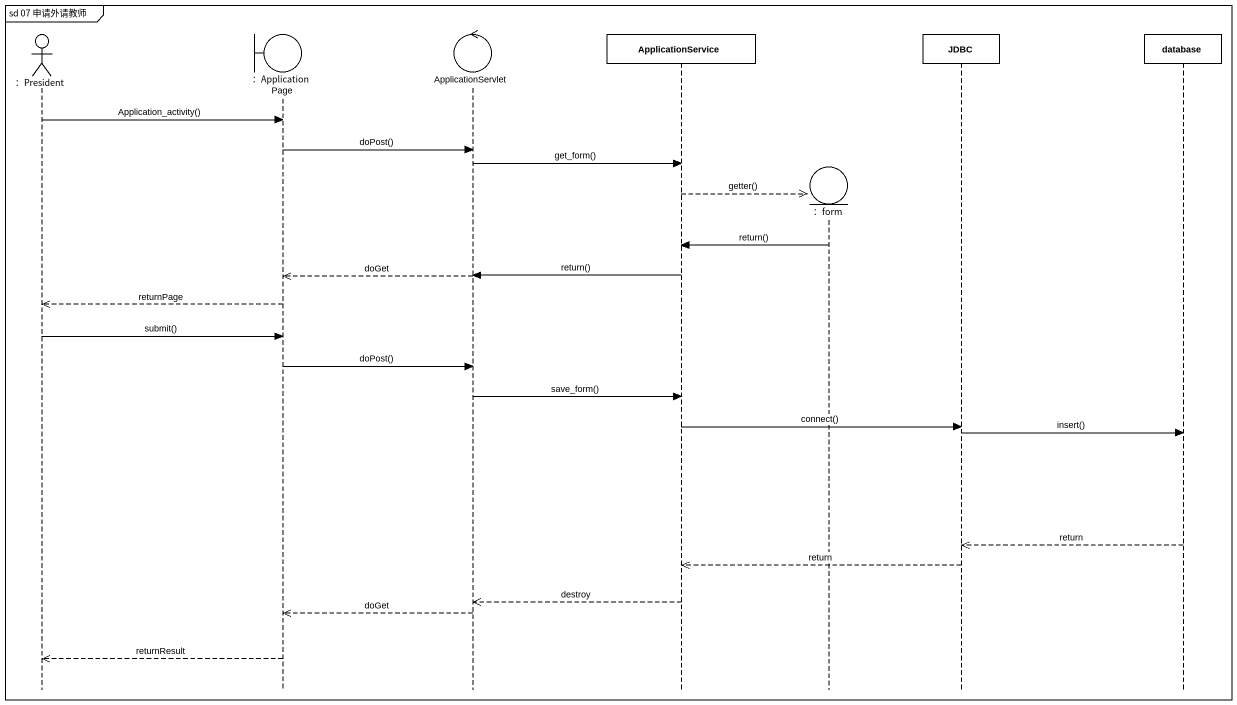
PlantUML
@startuml
mainframe sd 07 申请外请教师
hide footbox
actor "：President" as President
boundary "：ApplicationPage" as ApplicationPage
control ApplicationServlet
participant ApplicationService
entity "：form" as form
participant JDBC
participant "database" as database_

President -> ApplicationPage : Application_activity()
ApplicationPage -> ApplicationServlet : doPost()
ApplicationServlet -> ApplicationService : get_form()
ApplicationService -->> form ** : getter()
form -> ApplicationService : return()
ApplicationService -> ApplicationServlet : return()
ApplicationServlet -->> ApplicationPage : doGet
ApplicationPage -->> President : returnPage
President -> ApplicationPage : submit()
ApplicationPage -> ApplicationServlet : doPost()
ApplicationServlet -> ApplicationService : save_form()
ApplicationService -> JDBC : connect()
JDBC -> database_ : insert()
database_ -->> JDBC : return
JDBC -->> ApplicationService : return
ApplicationService -->> ApplicationServlet : destroy
ApplicationServlet -->> ApplicationPage : doGet
ApplicationPage -->> President : returnResult
@enduml
